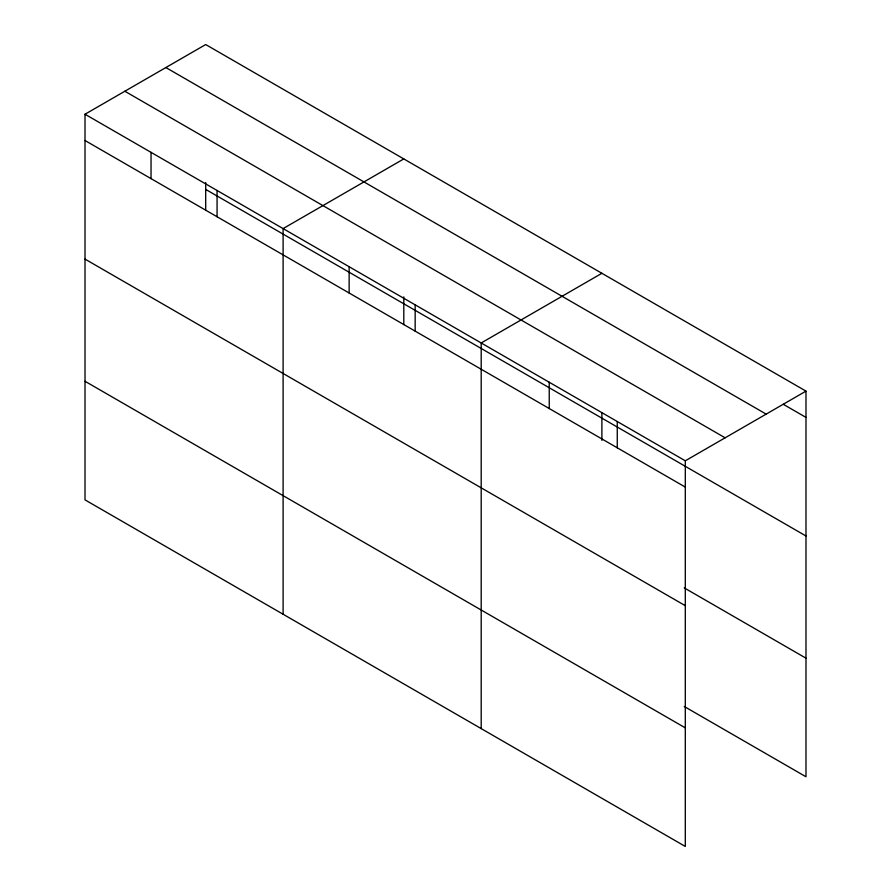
<?xml version="1.0" encoding="UTF-8"?>
<svg xmlns="http://www.w3.org/2000/svg" width="891" height="891" viewBox="0 0 891 891"><rect width="100%" height="100%" fill="white"/><g stroke="black" fill="none" stroke-linecap="round" stroke-linejoin="round"><path stroke-width="1.34" d="M85.013 114.237L685.302 460.803L685.302 846.45L85.013 499.873L85.013 114.237L205.698 44.55L805.987 391.127L805.987 776.763L684.243 706.485M403.801 158.921L283.104 228.597L283.104 614.244M601.893 273.292L481.196 342.968L481.196 728.615M685.302 460.803L805.987 391.127M783.312 404.314L805.987 417.4M165.871 67.549L766.16 414.115M124.84 91.238L725.129 437.815M205.698 189.415L805.987 535.992M85.013 140.511L685.302 487.087M684.243 587.893L805.987 658.182M85.013 259.103L685.302 605.68M85.013 381.281L685.302 727.858M617.263 421.532L617.263 447.805M601.893 412.644L601.893 440.377M549.235 382.25L549.235 408.524M415.161 304.845L415.161 331.129M403.801 296.892L403.801 324.614M349.138 266.721L349.138 293.005M217.07 190.474L217.07 216.758M205.698 182.521L205.698 210.243M151.036 152.361L151.036 178.634"/></g></svg>
